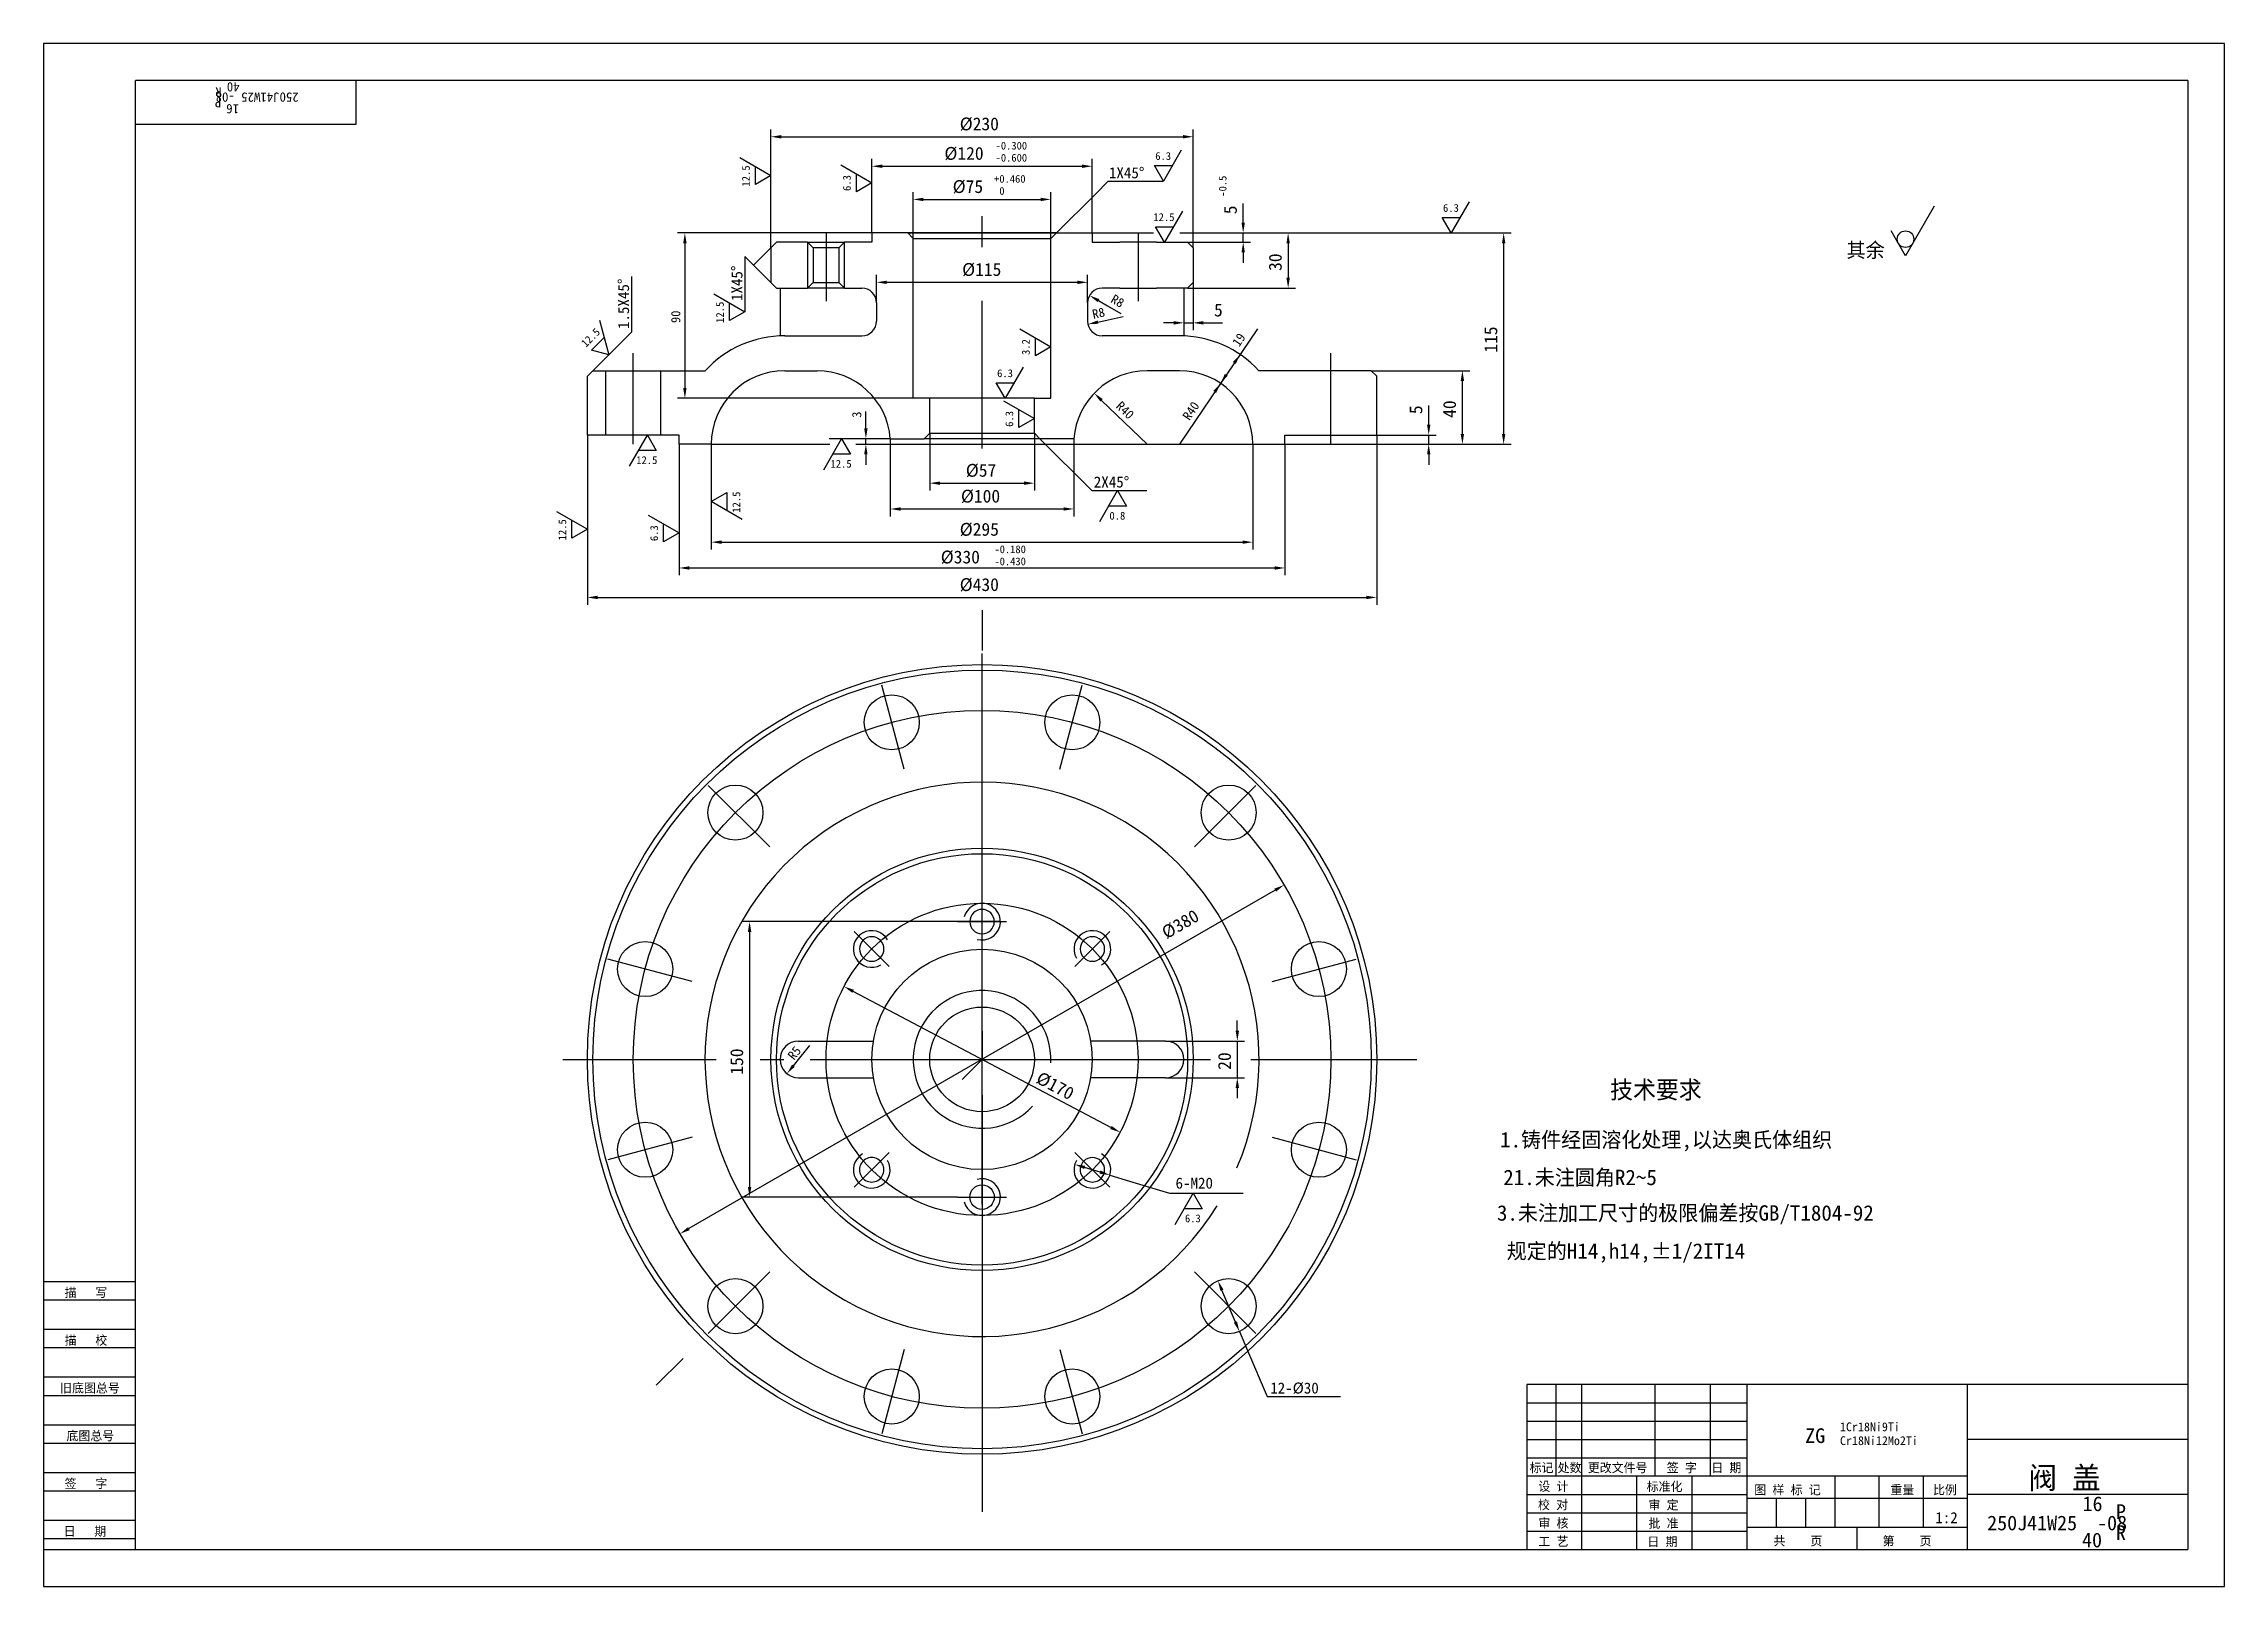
# Model space of a CAD drawing. Header units: metres. Extents: x 0 to 594, y 0 to 420.
import ezdxf

# ---------------------------------------------------------------- set-up
doc = ezdxf.new("R2010")
doc.units = ezdxf.units.M
for name, color, linetype in [('B', 3, 'Continuous'), ('C', 6, 'Continuous'), ('D', 1, 'Continuous'), ('FL', 5, 'Continuous'), ('T', 7, 'Continuous'), ('TL', 4, 'Continuous')]:
    doc.layers.add(name, color=color, linetype=linetype)

# ---------------------------------------------------------------- blocks, each defined once
blk = doc.blocks.new('TUKUN2')
at = {"layer": 'FL'}
for p, q in [((0, 420), (0, 0)), ((594, 420), (0, 420)), ((594, 0), (594, 420)), ((0, 78), (25, 78)), ((0, 70), (25, 70)), ((0, 65), (25, 65)), ((0, 57), (25, 57)), ((412, 30), (412, 55)), ((419, 10), (419, 55)), ((439, 30), (439, 55)), ((454, 30), (454, 55)), ((0, 52), (25, 52)), ((404, 50), (464, 50)), ((0, 44), (25, 44)), ((404, 45), (464, 45)), ((0, 39), (25, 39)), ((404, 40), (464, 40)), ((0, 31), (25, 31)), ((404, 35), (464, 35)), ((449, 10), (449, 30)), ((0, 26), (25, 26)), ((404, 25), (464, 25)), ((0, 18), (25, 18)), ((404, 20), (464, 20)), ((0, 13), (25, 13)), ((404, 15), (464, 15)), ((0, 0), (594, 0))]:
    blk.add_line(p, q, dxfattribs=at)
at = {"layer": 'TL'}
for p, q in [((25, 10), (25, 410)), ((584, 410), (25, 410)), ((85, 410), (85, 398)), ((584, 410), (584, 10)), ((85, 398), (25, 398)), ((0, 83), (25, 83)), ((404, 55), (404, 10)), ((584, 55), (404, 55)), ((464, 10), (464, 55)), ((524, 10), (524, 55)), ((584, 40), (524, 40)), ((524, 30), (404, 30)), ((434, 10), (434, 30)), ((488, 16), (488, 30)), ((500, 16), (500, 30)), ((512, 16), (512, 30)), ((464, 24), (524, 24)), ((472, 16), (472, 24)), ((480, 16), (480, 24)), ((584, 25), (524, 25)), ((524, 16), (464, 16)), ((494, 10), (494, 16)), ((0, 10), (584, 10))]:
    blk.add_line(p, q, dxfattribs=at)
at = {"layer": 'T'}
for s, p in [('描   写', (5.74, 78.76)), ('描   校', (5.74, 65.76)), ('旧底图总号', (4.49, 52.76)), ('底图总号', (6.22, 39.76)), ('标记', (404.75, 31.07)), ('处数', (412.38, 31.07)), ('更改文件号', (420.61, 31.07)), ('签 字', (442.1, 31.07)), ('日 期', (454.23, 31.07)), ('签   字', (5.74, 26.76)), ('校 对', (407.05, 20.99)), ('设 计', (407.14, 25.99)), ('标准化', (436.65, 25.93)), ('审 定', (437.13, 20.93)), ('图 样 标 记', (465.95, 25.04)), ('重量', (503.03, 25.04)), ('比例', (514.64, 25.04)), ('审 核', (407.14, 15.99)), ('批 准', (437.13, 15.93)), ('日   期', (5.45, 13.76)), ('工 艺', (407.14, 10.99)), ('日 期', (436.84, 10.93)), ('共    页', (471.18, 11.13)), ('第    页', (500.9, 11.13))]:
    blk.add_text(s, height=2.5, dxfattribs=at).set_placement(p)

msp = doc.modelspace()

# ---------------------------------------------------------------- linework, layer by layer
at = {"layer": 'B'}
for p, q in [((205.61, 148.47), (226.03, 148.47)), ((305.61, 148.47), (285.19, 148.47)), ((205.61, 138.47), (226.03, 138.47)), ((305.61, 138.47), (285.19, 138.47))]:
    msp.add_line(p, q, dxfattribs=at)
for centre, start, end in [((205.61, 143.47), 90, 270), ((305.61, 143.47), 270, 90)]:
    msp.add_arc(centre, 5, start, end, dxfattribs=at)
at = {"layer": 'C'}
for p, q in [((213.11, 368.45), (213.11, 349.89)), ((255.61, 364.56), (255.61, 373.07)), ((298.11, 368.45), (298.11, 349.89)), ((255.61, 309.77), (255.61, 350)), ((160.61, 310.95), (160.61, 335.74)), ((350.61, 310.95), (350.61, 335.74)), ((255.61, 104), (255.61, 253.95)), ((234.44, 222.46), (228.3, 245.37)), ((276.78, 222.46), (282.91, 245.37)), ((197.78, 201.29), (181.01, 218.07)), ((313.44, 201.29), (330.21, 218.07)), ((230.3, 168.78), (220.82, 178.26)), ((248.91, 180.97), (262.31, 180.97)), ((280.92, 168.78), (290.4, 178.26)), ((176.62, 164.63), (153.7, 170.77)), ((334.6, 164.63), (357.51, 170.77)), ((141.43, 143.47), (183.15, 143.47)), ((195.22, 143.47), (201.62, 143.47)), ((208.75, 143.47), (317.82, 143.47)), ((328.81, 143.47), (374.05, 143.47)), ((255.61, 133.69), (255.61, 35.97)), ((176.62, 122.3), (153.7, 116.16)), ((334.6, 122.3), (357.51, 116.16)), ((230.3, 118.15), (220.82, 108.68)), ((280.92, 118.15), (290.4, 108.68)), ((248.91, 105.97), (262.31, 105.97)), ((197.78, 85.64), (181.01, 68.87)), ((313.44, 85.64), (330.21, 68.87)), ((234.44, 64.47), (228.3, 41.56)), ((276.78, 64.47), (282.91, 41.56)), ((255.61, 35.97), (255.61, 20.32))]:
    msp.add_line(p, q, dxfattribs=at)
for radius in [95, 42.5]:
    msp.add_circle((255.61, 143.47), radius, dxfattribs=at)
at = {"layer": 'D'}
for p, q in [((198.11, 364.45), (198.11, 396.65)), ((200.91, 394.65), (310.31, 394.65)), ((313.11, 364.45), (313.11, 396.65)), ((189.66, 388.99), (198.11, 384.11)), ((193.88, 381.68), (193.88, 386.55)), ((217.16, 386.99), (225.61, 382.12)), ((225.61, 368.45), (225.61, 388.62)), ((228.41, 386.62), (282.81, 386.62)), ((285.61, 368.45), (285.61, 388.62)), ((305, 382.59), (302.56, 386.82)), ((302.56, 386.82), (307.44, 386.82)), ((309.88, 391.04), (305, 382.59)), ((198.11, 384.11), (193.88, 381.68)), ((221.38, 379.68), (221.38, 384.56)), ((225.61, 382.12), (221.38, 379.68)), ((286.47, 379.06), (290, 382.59)), ((290, 382.59), (305, 382.59)), ((236.86, 366.95), (236.86, 379.59)), ((239.66, 377.59), (271.56, 377.59)), ((274.36, 366.95), (274.36, 379.59)), ((275.86, 368.45), (286.47, 379.06)), ((310.19, 374.4), (305.31, 365.95)), ((326.74, 374.05), (326.74, 376.47)), ((388.26, 376.9), (383.38, 368.45)), ((514.96, 375.78), (507.15, 362.26)), ((225.61, 368.45), (172.67, 368.45)), ((285.61, 368.45), (302.31, 368.45)), ((302.87, 370.17), (307.75, 370.17)), ((305.31, 365.95), (302.87, 370.17)), ((309.44, 368.45), (328.74, 368.45)), ((326.74, 371.25), (326.74, 374.05)), ((326.74, 365.95), (326.74, 368.45)), ((328.74, 368.45), (340.98, 368.45)), ((340.98, 368.45), (399.69, 368.45)), ((380.94, 372.67), (385.82, 372.67)), ((383.38, 368.45), (380.94, 372.67)), ((507.15, 362.26), (503.25, 369.02)), ((174.67, 365.65), (174.67, 326.25)), ((198.11, 364.45), (193.36, 359.7)), ((311.61, 365.95), (328.74, 365.95)), ((326.74, 363.15), (326.74, 360.35)), ((338.98, 365.65), (338.98, 356.25)), ((397.69, 365.65), (397.69, 313.75)), ((160.22, 341.56), (160.22, 356.56)), ((198.11, 354.95), (191.04, 362.02)), ((191.04, 362.02), (191.04, 347.02)), ((226.86, 349.45), (226.86, 357.02)), ((284.36, 349.45), (284.36, 357.02)), ((182.59, 351.9), (191.04, 347.02)), ((229.66, 355.02), (281.56, 355.02)), ((311.61, 353.45), (340.98, 353.45)), ((313.11, 354.95), (313.11, 341.99)), ((151.4, 344.69), (153.92, 335.26)), ((186.81, 344.58), (186.81, 349.46)), ((191.04, 347.02), (186.81, 344.58)), ((287.19, 344.19), (289.92, 344.79)), ((287.32, 350.04), (289.75, 348.66)), ((289.75, 348.66), (293.45, 346.55)), ((289.92, 344.79), (294.08, 345.69)), ((149.21, 336.53), (152.66, 339.97)), ((149.61, 330.95), (160.22, 341.56)), ((265.91, 342.33), (274.36, 337.46)), ((270.13, 335.02), (270.13, 339.9)), ((307.81, 343.99), (305.01, 343.99)), ((330.64, 342.38), (309.36, 310.95)), ((310.61, 343.99), (313.11, 343.99)), ((315.91, 343.99), (318.71, 343.99)), ((318.71, 343.99), (321.13, 343.99)), ((153.92, 335.26), (149.21, 336.53)), ((274.36, 337.46), (270.13, 335.02)), ((261.93, 323.45), (259.49, 327.67)), ((259.49, 327.67), (264.37, 327.67)), ((266.81, 331.9), (261.93, 323.45)), ((361.61, 330.95), (388.45, 330.95)), ((386.45, 313.75), (386.45, 328.15)), ((236.86, 323.45), (172.67, 323.45)), ((261.41, 322.78), (269.86, 317.9)), ((288.18, 322.89), (300.55, 310.95)), ((377.27, 319.05), (377.27, 321.47)), ((223.97, 318.05), (223.97, 319.81)), ((223.97, 315.25), (223.97, 318.05)), ((265.63, 315.46), (265.63, 320.34)), ((269.86, 317.9), (265.63, 315.46)), ((377.27, 316.25), (377.27, 319.05)), ((148.11, 313.45), (148.11, 267.23)), ((159.57, 305), (164.45, 313.45)), ((166.89, 309.22), (162.01, 309.22)), ((164.45, 313.45), (166.89, 309.22)), ((173.11, 310.95), (173.11, 275.25)), ((181.86, 310.95), (181.86, 282.28)), ((212.49, 304), (217.37, 312.45)), ((221.97, 312.45), (213.96, 312.45)), ((217.37, 312.45), (219.81, 308.22)), ((230.61, 312.45), (221.97, 312.45)), ((223.97, 310.95), (223.97, 312.45)), ((230.61, 312.45), (230.61, 291.31)), ((241.36, 313.95), (241.36, 298.34)), ((269.86, 313.95), (269.86, 298.34)), ((271.36, 312.45), (285.5, 298.31)), ((280.61, 312.45), (280.61, 291.31)), ((329.36, 310.95), (329.36, 282.28)), ((338.11, 310.95), (338.11, 275.25)), ((338.11, 310.95), (379.27, 310.95)), ((363.11, 313.45), (363.11, 267.23)), ((363.11, 313.45), (379.27, 313.45)), ((377.27, 310.95), (377.27, 313.45)), ((379.27, 310.95), (388.45, 310.95)), ((388.45, 310.95), (399.69, 310.95)), ((219.81, 308.22), (214.93, 308.22)), ((223.97, 308.15), (223.97, 305.35)), ((377.27, 308.15), (377.27, 305.35)), ((181.86, 295.32), (186.08, 297.76)), ((186.08, 297.76), (186.08, 292.88)), ((244.16, 300.34), (267.06, 300.34)), ((285.5, 298.31), (300.5, 298.31)), ((287.66, 289.86), (292.54, 298.31)), ((292.54, 298.31), (294.98, 294.08)), ((139.66, 292.67), (148.11, 287.79)), ((164.66, 291.66), (173.11, 286.79)), ((190.31, 290.44), (181.86, 295.32)), ((233.41, 293.31), (277.81, 293.31)), ((294.98, 294.08), (290.1, 294.08)), ((143.88, 285.35), (143.88, 290.23)), ((148.11, 287.79), (143.88, 285.35)), ((168.88, 284.35), (168.88, 289.23)), ((173.11, 286.79), (168.88, 284.35)), ((184.66, 284.28), (326.56, 284.28)), ((175.91, 277.25), (335.31, 277.25)), ((150.91, 269.23), (360.31, 269.23)), ((335.47, 189.55), (175.75, 97.39)), ((260.61, 180.97), (190.29, 180.97)), ((192.29, 178.17), (192.29, 108.77)), ((290.72, 124.94), (220.5, 161.99)), ((325.14, 151.27), (325.14, 154.07)), ((204.23, 141.75), (205.99, 143.93)), ((205.99, 143.93), (208.66, 147.25)), ((305.61, 148.47), (327.14, 148.47)), ((325.14, 148.47), (325.14, 138.47)), ((305.61, 138.47), (327.14, 138.47)), ((325.14, 135.67), (325.14, 132.87)), ((287.77, 112.78), (283.56, 114.06)), ((290.45, 111.96), (295.8, 110.33)), ((295.8, 110.33), (306.71, 107.01)), ((306.71, 107.01), (326.71, 107.01)), ((308.22, 98.56), (313.1, 107.01)), ((313.1, 107.01), (315.54, 102.79)), ((248.91, 105.97), (190.29, 105.97)), ((315.54, 102.79), (310.66, 102.79)), ((324.62, 71.97), (320.95, 80.62)), ((325.71, 69.39), (327.9, 64.23)), ((327.9, 64.23), (333.23, 51.65)), ((333.23, 51.65), (353.23, 51.65))]:
    msp.add_line(p, q, dxfattribs=at)
msp.add_circle((507.15, 366.77), 2.25, dxfattribs=at)
for points in [[(200.91, 395.11), (200.91, 394.18), (198.11, 394.65)], [(310.31, 395.11), (310.31, 394.18), (313.11, 394.65)], [(228.41, 387.09), (228.41, 386.16), (225.61, 386.62)], [(282.81, 387.09), (282.81, 386.16), (285.61, 386.62)], [(239.66, 378.06), (239.66, 377.13), (236.86, 377.59)], [(271.56, 378.06), (271.56, 377.13), (274.36, 377.59)], [(174.2, 365.65), (175.13, 365.65), (174.67, 368.45)], [(326.28, 371.25), (327.21, 371.25), (326.74, 368.45)], [(338.52, 365.65), (339.45, 365.65), (338.98, 368.45)], [(397.22, 365.65), (398.15, 365.65), (397.69, 368.45)], [(326.28, 363.15), (327.21, 363.15), (326.74, 365.95)], [(229.66, 355.48), (229.66, 354.55), (226.86, 355.02)], [(281.56, 355.48), (281.56, 354.55), (284.36, 355.02)], [(287.09, 349.64), (287.55, 350.45), (284.88, 351.43)], [(338.52, 356.25), (339.45, 356.25), (338.98, 353.45)], [(287.29, 343.74), (287.09, 344.65), (284.45, 343.6)], [(307.81, 344.46), (307.81, 343.52), (310.61, 343.99)], [(315.91, 344.46), (315.91, 343.52), (313.11, 343.99)], [(323.94, 333.32), (324.72, 332.8), (325.9, 335.38)], [(319.39, 324.93), (318.62, 325.45), (320.57, 327.51)], [(321.76, 330.09), (322.53, 329.57), (320.57, 327.51)], [(385.98, 328.15), (386.91, 328.15), (386.45, 330.95)], [(174.2, 326.25), (175.13, 326.25), (174.67, 323.45)], [(287.85, 322.56), (288.5, 323.23), (286.16, 324.84)], [(223.5, 315.25), (224.44, 315.25), (223.97, 312.45)], [(376.81, 316.25), (377.74, 316.25), (377.27, 313.45)], [(223.5, 308.15), (224.44, 308.15), (223.97, 310.95)], [(376.81, 308.15), (377.74, 308.15), (377.27, 310.95)], [(385.98, 313.75), (386.91, 313.75), (386.45, 310.95)], [(397.22, 313.75), (398.15, 313.75), (397.69, 310.95)], [(244.16, 300.8), (244.16, 299.87), (241.36, 300.34)], [(267.06, 300.8), (267.06, 299.87), (269.86, 300.34)], [(233.41, 293.77), (233.41, 292.84), (230.61, 293.31)], [(277.81, 293.77), (277.81, 292.84), (280.61, 293.31)], [(184.66, 284.74), (184.66, 283.81), (181.86, 284.28)], [(326.56, 284.74), (326.56, 283.81), (329.36, 284.28)], [(175.91, 277.71), (175.91, 276.78), (173.11, 277.25)], [(335.31, 277.71), (335.31, 276.78), (338.11, 277.25)], [(150.91, 269.69), (150.91, 268.76), (148.11, 269.23)], [(360.31, 269.69), (360.31, 268.76), (363.11, 269.23)], [(335.7, 189.14), (335.24, 189.95), (337.89, 190.95)], [(191.82, 178.17), (192.76, 178.17), (192.29, 180.97)], [(220.28, 161.58), (220.72, 162.41), (218.02, 163.3)], [(324.68, 151.27), (325.61, 151.27), (325.14, 148.47)], [(204.59, 141.46), (203.87, 142.05), (202.47, 139.57)], [(324.68, 135.67), (325.61, 135.67), (325.14, 138.47)], [(290.5, 124.53), (290.94, 125.35), (293.2, 123.63)], [(283.42, 113.61), (283.69, 114.5), (280.88, 114.87)], [(287.63, 112.33), (287.9, 113.22), (290.45, 111.96)], [(191.82, 108.77), (192.76, 108.77), (192.29, 105.97)], [(175.98, 96.98), (175.52, 97.79), (173.33, 95.99)], [(320.52, 80.44), (321.38, 80.8), (319.86, 83.2)], [(324.19, 71.78), (325.05, 72.15), (325.71, 69.39)]]:
    msp.add_solid(points, dxfattribs=at)
at = {"layer": 'FL'}
for p, q in [((208.11, 365.95), (208.11, 353.45)), ((218.11, 353.45), (218.11, 365.95))]:
    msp.add_line(p, q, dxfattribs=at)
for centre, start, end in [((255.61, 180.97), 255, 165), ((225.56, 173.52), 30, 300), ((285.66, 173.52), 300, 210), ((225.56, 113.42), 120, 30), ((285.66, 113.42), 150, 60), ((255.61, 105.97), 195, 105)]:
    msp.add_arc(centre, 5, start, end, dxfattribs=at)
at = {"layer": 'TL'}
for p, q in [((235.36, 368.45), (225.61, 368.45)), ((225.61, 368.45), (225.61, 365.95)), ((275.86, 368.45), (234.9, 368.45)), ((235.36, 368.45), (276.32, 368.45)), ((236.86, 366.95), (235.36, 368.45)), ((274.36, 366.95), (275.86, 368.45)), ((275.86, 368.45), (285.61, 368.45)), ((285.61, 368.45), (285.61, 365.95)), ((198.11, 364.45), (199.61, 365.95)), ((198.11, 364.45), (198.11, 354.95)), ((208.11, 365.95), (199.61, 365.95)), ((208.11, 365.95), (218.11, 365.95)), ((208.11, 365.95), (209.61, 364.45)), ((209.61, 364.45), (209.61, 354.95)), ((216.61, 364.45), (209.61, 364.45)), ((216.61, 364.45), (218.11, 365.95)), ((216.61, 364.45), (216.61, 354.95)), ((225.61, 365.95), (218.11, 365.95)), ((236.86, 323.45), (236.86, 366.95)), ((236.86, 366.95), (274.36, 366.95)), ((274.36, 323.45), (274.36, 366.95)), ((285.61, 365.95), (293.11, 365.95)), ((303.11, 365.95), (293.11, 365.95)), ((303.11, 365.95), (311.61, 365.95)), ((313.11, 364.45), (311.61, 365.95)), ((313.11, 364.45), (313.11, 354.95)), ((199.61, 353.45), (198.11, 354.95)), ((199.61, 353.45), (208.11, 353.45)), ((200.61, 353.45), (200.61, 340.42)), ((209.61, 354.95), (208.11, 353.45)), ((218.11, 353.45), (208.11, 353.45)), ((209.61, 354.95), (216.61, 354.95)), ((218.11, 353.45), (216.61, 354.95)), ((218.11, 353.45), (222.86, 353.45)), ((293.11, 353.45), (288.36, 353.45)), ((293.11, 353.45), (303.11, 353.45)), ((311.61, 353.45), (303.11, 353.45)), ((310.61, 353.45), (310.61, 340.42)), ((311.61, 353.45), (313.11, 354.95)), ((226.86, 349.45), (226.86, 344.45)), ((284.36, 349.45), (284.36, 344.45)), ((201.86, 340.45), (222.86, 340.45)), ((309.36, 340.45), (288.36, 340.45)), ((148.11, 329.45), (149.61, 330.95)), ((148.11, 313.45), (148.11, 329.45)), ((149.61, 330.95), (153.11, 330.95)), ((153.11, 330.95), (168.11, 330.95)), ((153.11, 313.45), (153.11, 330.95)), ((168.11, 313.45), (168.11, 330.95)), ((168.11, 330.95), (180.17, 330.95)), ((201.86, 330.95), (210.67, 330.95)), ((309.36, 330.95), (300.55, 330.95)), ((343.11, 330.95), (331.04, 330.95)), ((358.11, 330.95), (343.11, 330.95)), ((361.61, 330.95), (358.11, 330.95)), ((363.11, 329.45), (361.61, 330.95)), ((363.11, 313.45), (363.11, 329.45)), ((241.36, 323.45), (236.86, 323.45)), ((269.86, 323.45), (241.36, 323.45)), ((241.36, 313.95), (241.36, 323.45)), ((269.86, 323.45), (274.36, 323.45)), ((269.86, 313.95), (269.86, 323.45)), ((153.11, 313.45), (148.11, 313.45)), ((168.11, 313.45), (153.11, 313.45)), ((173.11, 313.45), (168.11, 313.45)), ((173.11, 310.95), (173.11, 313.45)), ((181.86, 310.95), (173.11, 310.95)), ((181.86, 310.95), (214.16, 310.95)), ((221.21, 310.95), (329.36, 310.95)), ((230.61, 312.45), (239.86, 312.45)), ((241.36, 313.95), (239.86, 312.45)), ((271.36, 312.45), (239.86, 312.45)), ((241.36, 313.95), (269.86, 313.95)), ((269.86, 313.95), (271.36, 312.45)), ((280.61, 312.45), (271.36, 312.45)), ((329.36, 310.95), (338.11, 310.95)), ((338.11, 310.95), (338.11, 313.45)), ((338.11, 313.45), (343.11, 313.45)), ((343.11, 313.45), (358.11, 313.45)), ((358.11, 313.45), (363.11, 313.45)), ((255.61, 265.81), (255.61, 254.81)), ((255.61, 151.17), (255.61, 143.47)), ((255.61, 143.47), (250.17, 138.02)), ((174.21, 62.07), (166.87, 54.73))]:
    msp.add_line(p, q, dxfattribs=at)
for points in [[(258.94, 180.97, 1), (252.28, 180.97, 1), (258.94, 180.97, 1)], [(223.2, 175.88, 1), (227.91, 171.16, 1), (223.2, 175.88, 1)], [(288.02, 175.88, 1), (283.3, 171.16, 1), (288.02, 175.88, 1)], [(223.2, 111.06, 1), (227.91, 115.77, 1), (223.2, 111.06, 1)], [(288.02, 111.06, 1), (283.3, 115.77, 1), (288.02, 111.06, 1)], [(258.94, 105.97, -1), (252.28, 105.97, -1), (258.94, 105.97, -1)]]:
    msp.add_lwpolyline(points, format="xyb", dxfattribs=at)
for centre, radius in [((255.61, 143.47), 107.5), ((255.61, 143.47), 106), ((231.02, 235.23), 7.5), ((280.2, 235.23), 7.5), ((188.43, 210.64), 7.5), ((322.78, 210.64), 7.5), ((255.61, 143.47), 57.5), ((255.61, 143.47), 56), ((163.85, 168.06), 7.5), ((255.61, 143.47), 30), ((347.37, 168.06), 7.5), ((255.61, 143.47), 14.25), ((163.85, 118.88), 7.5), ((347.37, 118.88), 7.5), ((188.43, 76.29), 7.5), ((322.78, 76.29), 7.5), ((231.02, 51.7), 7.5), ((280.2, 51.7), 7.5)]:
    msp.add_circle(centre, radius, dxfattribs=at)
for centre, radius, start, end in [((222.86, 349.45), 4, 0, 90), ((288.36, 349.45), 4, 90, 180), ((201.86, 310.95), 29.5, 90, 137.32), ((222.86, 344.45), 4, 270, 0), ((288.36, 344.45), 4, 180, 270), ((309.36, 310.95), 29.5, 42.68, 90), ((201.86, 310.95), 20, 90, 180), ((210.67, 310.95), 20, 4.3, 90), ((300.55, 310.95), 20, 90, 175.7), ((309.36, 310.95), 20, 0, 90), ((255.61, 143.47), 75.45, 336.93, 328.09), ((255.61, 143.47), 18.75, 357.19, 317.2)]:
    msp.add_arc(centre, radius, start, end, dxfattribs=at)

# ---------------------------------------------------------------- block references
at = {"layer": 'D'}
msp.add_blockref('TUKUN2', (0, 0), dxfattribs=at)

# ---------------------------------------------------------------- texts
for s, height, rotation, p in [('P', 2.56, 180, (48.39, 405.2)), ('R', 2.56, 180, (48.49, 408.08)), ('250J41W25 -08', 2.56, 180, (69.49, 406.68)), ('40', 2.56, 180, (53.38, 409.47)), ('16', 2.56, 180, (53.22, 403.51)), ('12.5', 2.12, 90, (192.35, 381.08)), ('6.3', 2.12, 90, (219.85, 379.89)), ('-0.5', 2.1, 90, (322.19, 378.34)), ('5', 3.5, 90, (324.99, 373.56)), ('30', 3.5, 90, (337.23, 358.12)), ('1X45%%D', 3, 90, (190.36, 349.91)), ('1.5X45%%d', 3, 90, (159.46, 342.29)), ('R8', 2.5, 330.38, (290.45, 349.7)), ('90', 2.5, 90, (173.42, 343.93)), ('12.5', 2.12, 90, (185.28, 343.98)), ('R8', 2.5, 12.25, (285.93, 345.06)), ('12.5', 2.12, 45, (147.7, 337.19)), ('3.2', 2.12, 90, (268.6, 335.23)), ('19', 2.5, 55.9, (325.63, 337.28)), ('115', 3.5, 90, (395.94, 335.87)), ('R40', 2.5, 316.02, (291.87, 321.07)), ('R40', 2.5, 55.9, (312.1, 317.22)), ('5', 3.5, 90, (375.52, 319.14)), ('40', 3.5, 90, (384.7, 318.12)), ('3', 2.5, 90, (222.72, 318.14)), ('6.3', 2.12, 90, (264.1, 315.67)), ('12.5', 2.12, 90, (189.75, 292.28)), ('12.5', 2.12, 90, (142.35, 284.76)), ('6.3', 2.12, 90, (167.35, 284.56)), ('%%C380', 3.5, 29.99, (305.85, 176.13)), ('150', 3.5, 90, (190.54, 139.3)), ('R5', 2.5, 51.12, (204.39, 143.1)), ('20', 3.5, 90, (323.39, 140.63)), ('%%C170', 3.5, 332.18, (270.02, 137.26))]:
    msp.add_text(s, height=height, rotation=rotation, dxfattribs=at).set_placement(p)
for s, height, p in [('%%C230', 3.5, (249.53, 396.4)), ('-0.300', 2.1, (259.31, 391.17)), ('%%C120', 3.5, (245.36, 388.37)), ('-0.600', 2.1, (259.31, 387.88)), ('1X45%%D', 3, (290.17, 383.35)), ('6.3', 2.12, (302.78, 388.35)), ('%%C75', 3.5, (247.61, 379.34)), ('+0.460', 2.1, (258.89, 382.14)), (' 0', 2.1, (258.89, 378.85)), ('6.3', 2.12, (381.16, 374.21)), ('12.5', 2.12, (302.27, 371.71)), ('其余', 4, (491.07, 361.79)), ('%%C115', 3.5, (250.19, 356.77)), ('5', 3.5, (318.8, 345.74)), ('6.3', 2.12, (259.71, 329.21)), ('12.5', 2.12, (161.41, 305.56)), ('12.5', 2.12, (214.33, 304.56)), ('%%C57', 3.5, (251.19, 302.09)), ('%%C100', 3.5, (249.86, 295.06)), ('2X45%%d', 3, (286.04, 299.16)), ('0.8', 2.12, (290.31, 290.42)), ('%%C295', 3.5, (249.53, 286.03)), ('%%C330', 3.5, (244.36, 278.49)), ('-0.180', 2.1, (258.98, 281.29)), ('-0.430', 2.1, (258.98, 278)), ('%%C430', 3.5, (249.53, 270.98)), ('    技术要求', 4.8, (413.62, 132.79)), ('1.铸件经固溶化处理,以达奥氏体组织', 4.2, (396.72, 119.5)), ('21.未注圆角R2%%1265', 4.2, (397.58, 109.23)), ('6-M20', 3, (308.31, 108.29)), ('6.3', 2.12, (310.87, 99.13)), ('3.未注加工尺寸的极限偏差按GB/T1804-92', 4.2, (395.85, 99.56)), ('  规定的H14,h14,%%P1/2IT14', 4.2, (392.8, 89.19)), ('12-%%C30', 3, (334.1, 52.5)), ('ZG', 4, (479.82, 39.03)), ('1Cr18Ni9Ti', 2.4, (489.29, 42.23)), ('Cr18Ni12Mo2Ti', 2.4, (489.29, 38.47)), ('阀 盖', 6, (540.64, 26.56)), ('16', 4, (555.37, 20.49)), ('1:2', 3, (515.25, 17.2)), ('250J41W25  -08', 4, (529.39, 15.26)), ('P', 4, (564.47, 18.35)), ('40', 4, (555.23, 10.62)), ('R', 4, (564.47, 12.64))]:
    msp.add_text(s, height=height, dxfattribs=at).set_placement(p)

doc.saveas('drawing.dxf')
